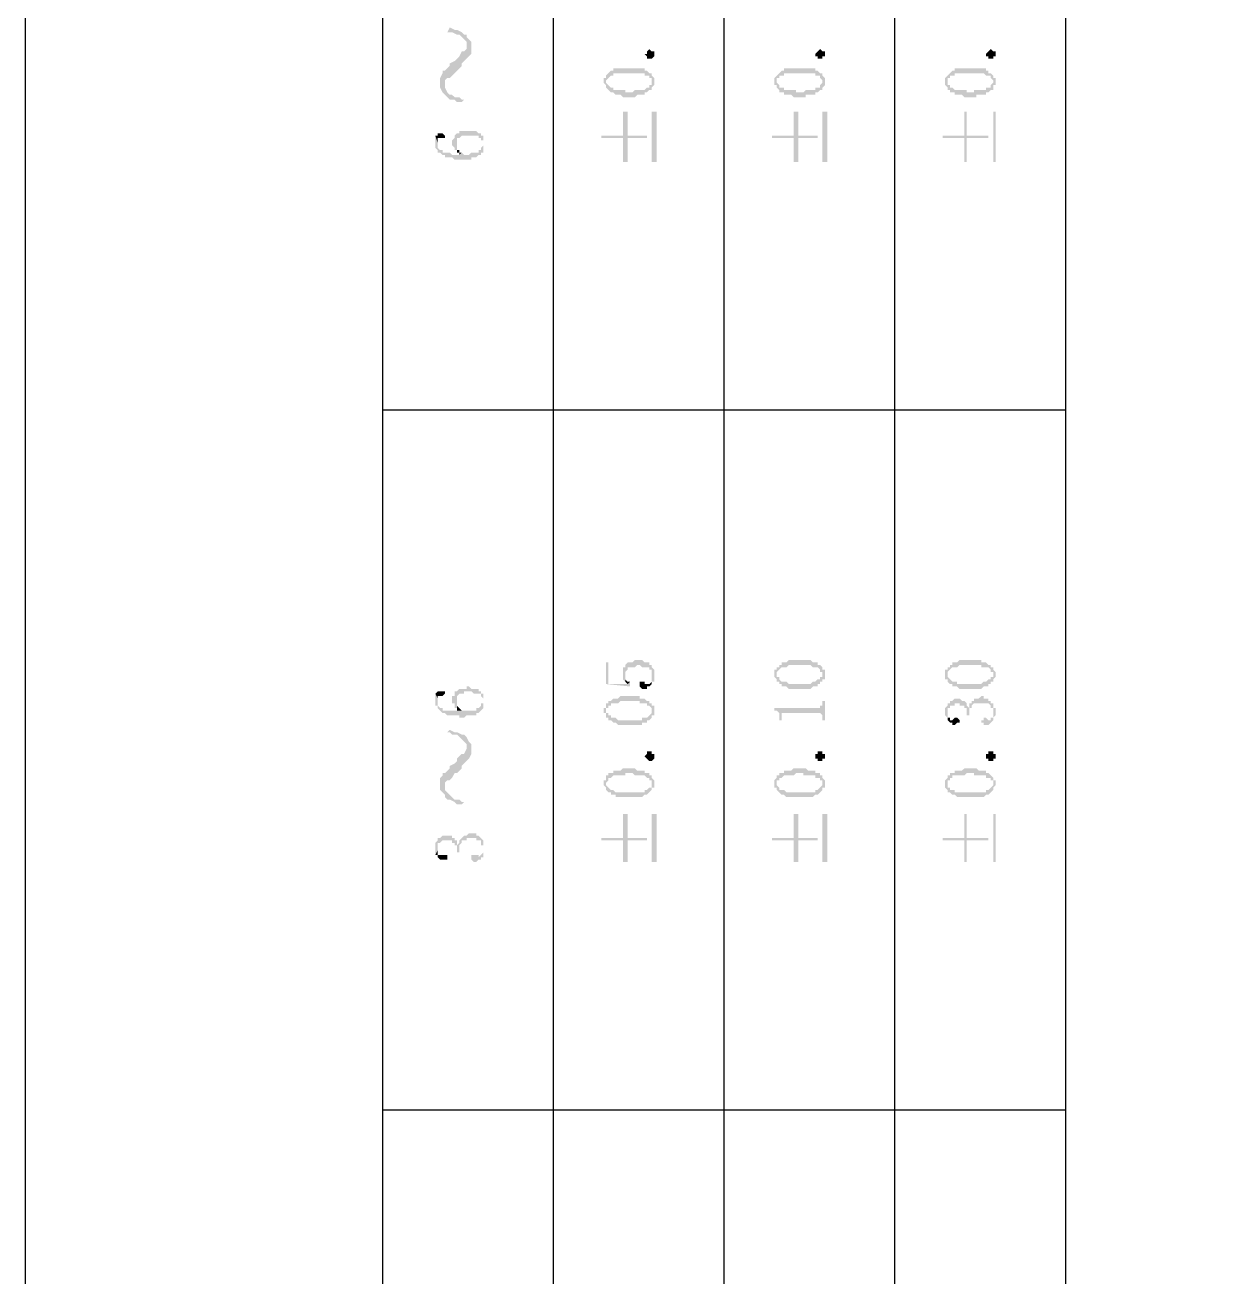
# Model space of a CAD drawing. Header units: inches. Extents: x 3613 to 8393, y -2205 to -794.
# Drawn here: x 3613.22 to 3635.65, y -2155.32 to -2131.83 of the extents above; entities that cross this region are included whole.
import ezdxf

# ---------------------------------------------------------------- set-up
doc = ezdxf.new("R2010")
doc.units = ezdxf.units.IN
doc.header["$MEASUREMENT"] = 0

msp = doc.modelspace()

# ---------------------------------------------------------------- hatches: boundary and pattern name
at = {"transparency": 33554559}
for points in [[(3621.146, -2131.964), (3621.236, -2131.964), (3621.327, -2132.009), (3621.372, -2132.009), (3621.417, -2132.055), (3621.417, -2132.055), (3621.462, -2132.1), (3621.507, -2132.145), (3621.507, -2132.461), (3621.507, -2132.461), (3621.552, -2132.416), (3621.598, -2132.371), (3621.598, -2132.145), (3621.552, -2132.1), (3621.507, -2132.055), (3621.507, -2132.009), (3621.462, -2132.009), (3621.417, -2131.964), (3621.327, -2131.919), (3621.282, -2131.919), (3621.191, -2131.874)], [(3621.011, -2132.912), (3621.011, -2133.002), (3621.056, -2133.093), (3621.101, -2133.138), (3621.101, -2132.957), (3621.101, -2132.867), (3621.146, -2132.822), (3621.191, -2132.822), (3621.236, -2132.777), (3621.282, -2132.732), (3621.327, -2132.686), (3621.372, -2132.641), (3621.417, -2132.596), (3621.417, -2132.551), (3621.462, -2132.506), (3621.507, -2132.461), (3621.507, -2132.235), (3621.507, -2132.28), (3621.462, -2132.325), (3621.417, -2132.325), (3621.372, -2132.416), (3621.327, -2132.461), (3621.327, -2132.461), (3621.282, -2132.506), (3621.191, -2132.551), (3621.191, -2132.596), (3621.146, -2132.641), (3621.101, -2132.686), (3621.056, -2132.686), (3621.056, -2132.732), (3621.011, -2132.822), (3621.011, -2132.867)], [(3625.028, -2132.371), (3625.028, -2132.416), (3625.028, -2132.416), (3624.982, -2132.461), (3624.892, -2132.461), (3624.892, -2132.416), (3624.892, -2132.416), (3624.847, -2132.371), (3624.892, -2132.371), (3624.892, -2132.325), (3624.892, -2132.325), (3624.937, -2132.28), (3624.937, -2132.28), (3624.982, -2132.325), (3625.028, -2132.325), (3625.028, -2132.371)], [(3628.232, -2132.371), (3628.232, -2132.416), (3628.187, -2132.416), (3628.187, -2132.461), (3628.097, -2132.461), (3628.097, -2132.416), (3628.051, -2132.416), (3628.051, -2132.371), (3628.051, -2132.371), (3628.097, -2132.325), (3628.097, -2132.325), (3628.142, -2132.28), (3628.142, -2132.28), (3628.187, -2132.325), (3628.232, -2132.325), (3628.232, -2132.371)], [(3631.436, -2132.371), (3631.436, -2132.416), (3631.391, -2132.416), (3631.391, -2132.461), (3631.301, -2132.461), (3631.301, -2132.416), (3631.256, -2132.416), (3631.256, -2132.371), (3631.256, -2132.371), (3631.301, -2132.325), (3631.301, -2132.325), (3631.346, -2132.28), (3631.346, -2132.28), (3631.391, -2132.325), (3631.436, -2132.325), (3631.436, -2132.371)], [(3624.08, -2132.912), (3624.08, -2132.912), (3624.125, -2132.957), (3624.125, -2133.002), (3624.125, -2132.867), (3624.125, -2132.867), (3624.17, -2132.822), (3624.17, -2132.822), (3624.215, -2132.777), (3624.26, -2132.777), (3624.26, -2132.732), (3624.847, -2132.732), (3624.847, -2132.777), (3624.937, -2132.777), (3624.937, -2132.822), (3624.982, -2132.822), (3624.982, -2132.867), (3624.982, -2132.912), (3624.982, -2132.732), (3624.937, -2132.732), (3624.892, -2132.686), (3624.847, -2132.686), (3624.847, -2132.641), (3624.26, -2132.641), (3624.26, -2132.686), (3624.215, -2132.686), (3624.17, -2132.732), (3624.17, -2132.732), (3624.125, -2132.777), (3624.125, -2132.822), (3624.08, -2132.822), (3624.08, -2132.867)], [(3627.284, -2132.912), (3627.284, -2132.957), (3627.329, -2132.957), (3627.329, -2133.002), (3627.329, -2132.867), (3627.329, -2132.822), (3627.374, -2132.822), (3627.374, -2132.777), (3627.465, -2132.777), (3627.465, -2132.732), (3628.051, -2132.732), (3628.051, -2132.777), (3628.142, -2132.777), (3628.142, -2132.822), (3628.142, -2132.822), (3628.187, -2132.867), (3628.187, -2132.912), (3628.187, -2132.732), (3628.142, -2132.732), (3628.097, -2132.686), (3628.051, -2132.686), (3628.051, -2132.641), (3627.465, -2132.641), (3627.465, -2132.686), (3627.42, -2132.686), (3627.374, -2132.732), (3627.374, -2132.732), (3627.329, -2132.777), (3627.329, -2132.777), (3627.284, -2132.822), (3627.284, -2132.867)], [(3630.489, -2132.912), (3630.489, -2132.957), (3630.489, -2132.957), (3630.534, -2133.002), (3630.534, -2132.867), (3630.534, -2132.822), (3630.579, -2132.822), (3630.579, -2132.777), (3630.669, -2132.777), (3630.669, -2132.732), (3631.211, -2132.732), (3631.256, -2132.777), (3631.346, -2132.777), (3631.346, -2132.822), (3631.346, -2132.822), (3631.391, -2132.867), (3631.391, -2132.912), (3631.391, -2132.777), (3631.346, -2132.732), (3631.301, -2132.732), (3631.301, -2132.686), (3631.256, -2132.686), (3631.256, -2132.641), (3630.669, -2132.641), (3630.669, -2132.686), (3630.624, -2132.686), (3630.579, -2132.732), (3630.579, -2132.732), (3630.534, -2132.777), (3630.534, -2132.777), (3630.489, -2132.822), (3630.489, -2132.867)], [(3624.125, -2133.002), (3624.17, -2133.048), (3624.17, -2133.048), (3624.215, -2133.093), (3624.26, -2133.093), (3624.305, -2133.138), (3624.396, -2133.138), (3624.441, -2133.183), (3624.667, -2133.183), (3624.712, -2133.138), (3624.847, -2133.138), (3624.847, -2133.093), (3624.892, -2133.093), (3624.937, -2133.048), (3624.982, -2133.048), (3624.982, -2133.002), (3624.982, -2133.002), (3625.028, -2132.957), (3625.028, -2132.912), (3625.028, -2132.867), (3625.028, -2132.822), (3625.028, -2132.822), (3624.982, -2132.777), (3624.982, -2132.912), (3624.982, -2132.957), (3624.937, -2132.957), (3624.937, -2133.002), (3624.892, -2133.002), (3624.847, -2133.048), (3624.667, -2133.048), (3624.621, -2133.093), (3624.486, -2133.093), (3624.486, -2133.048), (3624.26, -2133.048), (3624.26, -2133.002), (3624.215, -2133.002), (3624.17, -2132.957), (3624.17, -2132.957), (3624.125, -2132.912), (3624.125, -2132.912)], [(3627.329, -2133.002), (3627.374, -2133.048), (3627.374, -2133.093), (3627.465, -2133.093), (3627.465, -2133.138), (3627.6, -2133.138), (3627.645, -2133.183), (3627.871, -2133.183), (3627.871, -2133.138), (3628.051, -2133.138), (3628.051, -2133.093), (3628.097, -2133.093), (3628.142, -2133.048), (3628.187, -2133.048), (3628.187, -2133.002), (3628.187, -2133.002), (3628.232, -2132.957), (3628.232, -2132.912), (3628.232, -2132.867), (3628.232, -2132.822), (3628.232, -2132.822), (3628.187, -2132.777), (3628.187, -2132.912), (3628.187, -2132.912), (3628.142, -2132.957), (3628.142, -2133.002), (3628.051, -2133.002), (3628.051, -2133.048), (3627.871, -2133.048), (3627.826, -2133.093), (3627.69, -2133.093), (3627.69, -2133.048), (3627.465, -2133.048), (3627.465, -2133.002), (3627.374, -2133.002), (3627.374, -2132.957), (3627.374, -2132.957), (3627.329, -2132.912), (3627.329, -2132.912)], [(3630.534, -2133.002), (3630.534, -2133.048), (3630.579, -2133.048), (3630.579, -2133.093), (3630.669, -2133.093), (3630.669, -2133.138), (3630.804, -2133.138), (3630.85, -2133.183), (3631.075, -2133.183), (3631.075, -2133.138), (3631.256, -2133.138), (3631.256, -2133.093), (3631.301, -2133.093), (3631.346, -2133.048), (3631.391, -2133.048), (3631.391, -2133.002), (3631.391, -2132.957), (3631.436, -2132.957), (3631.436, -2132.912), (3631.436, -2132.867), (3631.436, -2132.822), (3631.391, -2132.822), (3631.391, -2132.777), (3631.391, -2132.912), (3631.391, -2132.912), (3631.346, -2132.957), (3631.346, -2133.002), (3631.256, -2133.002), (3631.256, -2133.048), (3631.03, -2133.048), (3631.03, -2133.093), (3630.895, -2133.093), (3630.895, -2133.048), (3630.669, -2133.048), (3630.624, -2133.002), (3630.579, -2133.002), (3630.579, -2132.957), (3630.534, -2132.957), (3630.534, -2132.912), (3630.534, -2132.912)], [(3621.101, -2133.138), (3621.101, -2133.138), (3621.146, -2133.183), (3621.191, -2133.228), (3621.282, -2133.228), (3621.327, -2133.273), (3621.417, -2133.273), (3621.462, -2133.228), (3621.417, -2133.228), (3621.372, -2133.183), (3621.282, -2133.183), (3621.236, -2133.138), (3621.191, -2133.138), (3621.146, -2133.093), (3621.101, -2133.002), (3621.101, -2132.957)], [(3624.035, -2133.905), (3624.035, -2133.95), (3624.441, -2133.95), (3624.441, -2134.401), (3624.531, -2134.401), (3624.531, -2133.95), (3624.892, -2133.95), (3624.892, -2133.905), (3624.531, -2133.905), (3624.531, -2133.454), (3624.441, -2133.454), (3624.441, -2133.905)], [(3625.073, -2134.401), (3625.073, -2133.454), (3624.982, -2133.454), (3624.982, -2134.401)], [(3627.239, -2133.905), (3627.239, -2133.95), (3627.645, -2133.95), (3627.645, -2134.401), (3627.735, -2134.401), (3627.735, -2133.95), (3628.097, -2133.95), (3628.097, -2133.905), (3627.735, -2133.905), (3627.735, -2133.454), (3627.645, -2133.454), (3627.645, -2133.905)], [(3628.277, -2134.401), (3628.277, -2133.454), (3628.187, -2133.454), (3628.187, -2134.401)], [(3630.443, -2133.905), (3630.443, -2133.95), (3630.85, -2133.95), (3630.85, -2134.401), (3630.895, -2134.401), (3630.895, -2133.95), (3631.301, -2133.95), (3631.301, -2133.905), (3630.895, -2133.905), (3630.895, -2133.454), (3630.85, -2133.454), (3630.85, -2133.905)], [(3631.436, -2134.401), (3631.436, -2133.454), (3631.391, -2133.454), (3631.391, -2134.401)], [(3620.921, -2133.905), (3620.966, -2134.04), (3620.966, -2133.995), (3620.966, -2133.95), (3621.101, -2133.95), (3621.101, -2133.905), (3621.101, -2133.905), (3621.056, -2133.86), (3620.966, -2133.86), (3620.966, -2133.905)], [(3621.236, -2134.04), (3621.236, -2134.086), (3621.282, -2134.131), (3621.282, -2134.176), (3621.327, -2134.176), (3621.327, -2134.04), (3621.327, -2133.995), (3621.327, -2133.95), (3621.372, -2133.95), (3621.417, -2133.905), (3621.733, -2133.905), (3621.733, -2133.95), (3621.778, -2133.95), (3621.778, -2133.995), (3621.823, -2133.995), (3621.823, -2134.04), (3621.823, -2134.176), (3621.823, -2134.131), (3621.823, -2134.04), (3621.823, -2133.95), (3621.823, -2133.905), (3621.778, -2133.905), (3621.778, -2133.86), (3621.733, -2133.86), (3621.688, -2133.815), (3621.372, -2133.815), (3621.372, -2133.86), (3621.327, -2133.86), (3621.282, -2133.905), (3621.282, -2133.95), (3621.282, -2133.95), (3621.236, -2133.995), (3621.236, -2133.995)], [(3620.921, -2133.995), (3620.921, -2134.086), (3620.921, -2134.131), (3620.921, -2134.131), (3620.966, -2134.176), (3620.966, -2134.221), (3621.011, -2134.221), (3621.056, -2134.266), (3621.101, -2134.266), (3621.101, -2134.311), (3621.236, -2134.311), (3621.282, -2134.356), (3621.598, -2134.356), (3621.598, -2134.311), (3621.688, -2134.311), (3621.733, -2134.266), (3621.778, -2134.266), (3621.778, -2134.221), (3621.823, -2134.221), (3621.823, -2134.04), (3621.823, -2134.086), (3621.823, -2134.086), (3621.778, -2134.131), (3621.778, -2134.176), (3621.733, -2134.176), (3621.733, -2134.221), (3621.598, -2134.221), (3621.552, -2134.266), (3621.462, -2134.266), (3621.417, -2134.221), (3621.417, -2134.221), (3621.372, -2134.266), (3621.236, -2134.266), (3621.191, -2134.221), (3621.056, -2134.221), (3621.056, -2134.176), (3621.011, -2134.176), (3620.966, -2134.131), (3620.966, -2134.086), (3620.966, -2134.04), (3620.966, -2134.04), (3620.921, -2133.905), (3620.921, -2133.95)], [(3621.327, -2134.176), (3621.327, -2134.221), (3621.372, -2134.221), (3621.372, -2134.266), (3621.417, -2134.221), (3621.372, -2134.221), (3621.372, -2134.176), (3621.327, -2134.176), (3621.327, -2134.131), (3621.327, -2134.086), (3621.327, -2134.04)], [(3624.125, -2143.789), (3624.125, -2144.195), (3624.576, -2144.24), (3624.576, -2144.195), (3624.576, -2144.15), (3624.531, -2144.195), (3624.17, -2144.195), (3624.17, -2143.789)], [(3624.441, -2143.969), (3624.441, -2144.06), (3624.441, -2144.105), (3624.441, -2144.105), (3624.486, -2144.15), (3624.486, -2144.015), (3624.486, -2143.969), (3624.486, -2143.969), (3624.531, -2143.924), (3624.531, -2143.879), (3624.667, -2143.879), (3624.712, -2143.834), (3624.757, -2143.834), (3624.802, -2143.879), (3624.937, -2143.879), (3624.937, -2143.924), (3624.982, -2143.924), (3624.982, -2143.969), (3624.982, -2144.015), (3624.982, -2144.15), (3625.028, -2144.15), (3625.028, -2144.105), (3625.028, -2144.015), (3625.028, -2143.969), (3625.028, -2143.924), (3624.982, -2143.879), (3624.982, -2143.834), (3624.937, -2143.834), (3624.937, -2143.789), (3624.847, -2143.789), (3624.802, -2143.744), (3624.667, -2143.744), (3624.621, -2143.789), (3624.531, -2143.789), (3624.486, -2143.834), (3624.486, -2143.879), (3624.441, -2143.879), (3624.441, -2143.924)], [(3627.284, -2144.015), (3627.284, -2144.06), (3627.284, -2144.06), (3627.329, -2144.105), (3627.329, -2144.15), (3627.329, -2144.015), (3627.329, -2143.969), (3627.329, -2143.969), (3627.374, -2143.924), (3627.374, -2143.924), (3627.42, -2143.879), (3627.51, -2143.879), (3627.555, -2143.834), (3627.961, -2143.834), (3628.006, -2143.879), (3628.097, -2143.879), (3628.142, -2143.924), (3628.142, -2143.969), (3628.187, -2143.969), (3628.187, -2144.015), (3628.187, -2143.879), (3628.187, -2143.879), (3628.142, -2143.834), (3628.097, -2143.834), (3628.097, -2143.789), (3628.006, -2143.789), (3627.961, -2143.744), (3627.555, -2143.744), (3627.51, -2143.789), (3627.42, -2143.789), (3627.42, -2143.834), (3627.374, -2143.834), (3627.374, -2143.879), (3627.329, -2143.879), (3627.329, -2143.924), (3627.284, -2143.924), (3627.284, -2143.969), (3627.284, -2143.969)], [(3627.329, -2144.15), (3627.374, -2144.15), (3627.374, -2144.195), (3627.42, -2144.195), (3627.42, -2144.24), (3627.51, -2144.24), (3627.555, -2144.285), (3627.961, -2144.285), (3628.006, -2144.24), (3628.097, -2144.24), (3628.097, -2144.195), (3628.142, -2144.195), (3628.142, -2144.15), (3628.187, -2144.15), (3628.187, -2144.105), (3628.232, -2144.105), (3628.232, -2144.06), (3628.232, -2144.015), (3628.232, -2143.969), (3628.232, -2143.924), (3628.187, -2143.924), (3628.187, -2143.879), (3628.187, -2144.015), (3628.187, -2144.06), (3628.142, -2144.06), (3628.142, -2144.105), (3628.097, -2144.105), (3628.051, -2144.15), (3628.006, -2144.15), (3627.961, -2144.195), (3627.555, -2144.195), (3627.51, -2144.15), (3627.42, -2144.15), (3627.374, -2144.105), (3627.374, -2144.06), (3627.329, -2144.06), (3627.329, -2144.015), (3627.329, -2144.015)], [(3630.489, -2144.015), (3630.489, -2144.06), (3630.489, -2144.105), (3630.534, -2144.105), (3630.534, -2144.15), (3630.534, -2144.015), (3630.534, -2143.969), (3630.534, -2143.969), (3630.579, -2143.924), (3630.579, -2143.924), (3630.624, -2143.879), (3630.714, -2143.879), (3630.759, -2143.834), (3631.166, -2143.834), (3631.166, -2143.879), (3631.301, -2143.879), (3631.346, -2143.924), (3631.346, -2143.969), (3631.391, -2143.969), (3631.391, -2144.015), (3631.391, -2143.879), (3631.346, -2143.879), (3631.346, -2143.834), (3631.301, -2143.834), (3631.256, -2143.789), (3631.166, -2143.789), (3631.166, -2143.744), (3630.759, -2143.744), (3630.714, -2143.789), (3630.624, -2143.789), (3630.624, -2143.834), (3630.579, -2143.834), (3630.579, -2143.879), (3630.534, -2143.879), (3630.534, -2143.924), (3630.489, -2143.924), (3630.489, -2143.969), (3630.489, -2143.969)], [(3630.534, -2144.15), (3630.534, -2144.15), (3630.579, -2144.195), (3630.624, -2144.195), (3630.624, -2144.24), (3630.714, -2144.24), (3630.759, -2144.285), (3631.166, -2144.285), (3631.211, -2144.24), (3631.301, -2144.24), (3631.301, -2144.195), (3631.346, -2144.195), (3631.346, -2144.15), (3631.391, -2144.15), (3631.391, -2144.105), (3631.391, -2144.105), (3631.436, -2144.06), (3631.436, -2144.015), (3631.436, -2143.969), (3631.436, -2143.969), (3631.391, -2143.924), (3631.391, -2143.879), (3631.391, -2144.015), (3631.391, -2144.06), (3631.346, -2144.06), (3631.346, -2144.105), (3631.301, -2144.105), (3631.256, -2144.15), (3631.211, -2144.15), (3631.166, -2144.195), (3630.714, -2144.195), (3630.714, -2144.15), (3630.624, -2144.15), (3630.579, -2144.105), (3630.579, -2144.105), (3630.534, -2144.06), (3630.534, -2144.015), (3630.534, -2144.015)], [(3624.486, -2144.15), (3624.486, -2144.15), (3624.531, -2144.195), (3624.531, -2144.195), (3624.576, -2144.15), (3624.531, -2144.15), (3624.486, -2144.105), (3624.486, -2144.06), (3624.486, -2144.015)], [(3624.757, -2144.195), (3624.757, -2144.24), (3624.757, -2144.24), (3624.802, -2144.285), (3624.892, -2144.285), (3624.892, -2144.24), (3624.937, -2144.24), (3624.982, -2144.195), (3624.982, -2144.015), (3624.982, -2144.105), (3624.982, -2144.15), (3624.982, -2144.15), (3624.937, -2144.195), (3624.847, -2144.195), (3624.847, -2144.15), (3624.757, -2144.15)], [(3620.921, -2144.376), (3620.966, -2144.466), (3620.966, -2144.421), (3621.056, -2144.421), (3621.101, -2144.376), (3621.101, -2144.331), (3620.966, -2144.331)], [(3620.921, -2144.466), (3620.921, -2144.511), (3620.921, -2144.556), (3620.921, -2144.601), (3620.966, -2144.601), (3620.966, -2144.646), (3620.966, -2144.646), (3621.011, -2144.692), (3621.011, -2144.692), (3621.056, -2144.737), (3621.101, -2144.737), (3621.146, -2144.782), (3621.372, -2144.782), (3621.372, -2144.827), (3621.462, -2144.827), (3621.507, -2144.782), (3621.688, -2144.782), (3621.688, -2144.737), (3621.733, -2144.737), (3621.778, -2144.692), (3621.778, -2144.692), (3621.823, -2144.646), (3621.823, -2144.511), (3621.823, -2144.556), (3621.778, -2144.556), (3621.778, -2144.601), (3621.778, -2144.601), (3621.733, -2144.646), (3621.688, -2144.646), (3621.688, -2144.692), (3621.056, -2144.692), (3621.056, -2144.646), (3621.011, -2144.646), (3620.966, -2144.601), (3620.966, -2144.556), (3620.966, -2144.466), (3620.921, -2144.376)], [(3621.236, -2144.511), (3621.236, -2144.556), (3621.282, -2144.556), (3621.282, -2144.601), (3621.282, -2144.646), (3621.327, -2144.646), (3621.327, -2144.466), (3621.327, -2144.421), (3621.327, -2144.421), (3621.372, -2144.376), (3621.462, -2144.376), (3621.462, -2144.331), (3621.598, -2144.331), (3621.643, -2144.376), (3621.778, -2144.376), (3621.778, -2144.421), (3621.778, -2144.421), (3621.823, -2144.466), (3621.823, -2144.646), (3621.823, -2144.601), (3621.823, -2144.556), (3621.823, -2144.511), (3621.823, -2144.466), (3621.823, -2144.421), (3621.823, -2144.376), (3621.778, -2144.376), (3621.778, -2144.331), (3621.733, -2144.331), (3621.733, -2144.285), (3621.598, -2144.285), (3621.552, -2144.24), (3621.507, -2144.24), (3621.507, -2144.285), (3621.372, -2144.285), (3621.327, -2144.331), (3621.282, -2144.331), (3621.282, -2144.376), (3621.282, -2144.421), (3621.236, -2144.421), (3621.236, -2144.466)], [(3624.08, -2144.692), (3624.08, -2144.737), (3624.125, -2144.737), (3624.125, -2144.782), (3624.125, -2144.827), (3624.125, -2144.692), (3624.125, -2144.646), (3624.17, -2144.646), (3624.17, -2144.601), (3624.215, -2144.601), (3624.215, -2144.556), (3624.351, -2144.556), (3624.396, -2144.511), (3624.757, -2144.511), (3624.757, -2144.556), (3624.892, -2144.556), (3624.892, -2144.601), (3624.937, -2144.601), (3624.982, -2144.646), (3624.982, -2144.692), (3624.982, -2144.556), (3624.937, -2144.556), (3624.937, -2144.511), (3624.892, -2144.511), (3624.847, -2144.466), (3624.757, -2144.466), (3624.757, -2144.421), (3624.396, -2144.421), (3624.351, -2144.466), (3624.26, -2144.466), (3624.215, -2144.511), (3624.17, -2144.511), (3624.17, -2144.556), (3624.125, -2144.556), (3624.125, -2144.601), (3624.125, -2144.646), (3624.08, -2144.646)], [(3630.489, -2144.692), (3630.489, -2144.737), (3630.489, -2144.782), (3630.489, -2144.782), (3630.534, -2144.827), (3630.534, -2144.737), (3630.534, -2144.692), (3630.534, -2144.646), (3630.579, -2144.646), (3630.579, -2144.601), (3630.669, -2144.601), (3630.669, -2144.556), (3630.759, -2144.556), (3630.759, -2144.601), (3630.85, -2144.601), (3630.85, -2144.646), (3630.895, -2144.646), (3630.895, -2144.737), (3630.895, -2144.782), (3630.94, -2144.782), (3630.94, -2144.737), (3630.94, -2144.646), (3630.985, -2144.646), (3630.985, -2144.601), (3630.985, -2144.601), (3631.03, -2144.556), (3631.301, -2144.556), (3631.346, -2144.601), (3631.346, -2144.646), (3631.391, -2144.646), (3631.391, -2144.692), (3631.391, -2144.737), (3631.391, -2144.556), (3631.346, -2144.556), (3631.346, -2144.511), (3631.301, -2144.511), (3631.301, -2144.466), (3631.211, -2144.466), (3631.211, -2144.421), (3631.166, -2144.421), (3631.12, -2144.466), (3631.03, -2144.466), (3631.03, -2144.511), (3630.985, -2144.511), (3630.985, -2144.556), (3630.94, -2144.556), (3630.94, -2144.601), (3630.94, -2144.646), (3630.895, -2144.601), (3630.895, -2144.556), (3630.895, -2144.556), (3630.85, -2144.511), (3630.804, -2144.511), (3630.759, -2144.466), (3630.669, -2144.466), (3630.624, -2144.511), (3630.579, -2144.511), (3630.579, -2144.556), (3630.534, -2144.556), (3630.534, -2144.601), (3630.534, -2144.601), (3630.489, -2144.646)], [(3621.327, -2144.646), (3621.327, -2144.692), (3621.417, -2144.692), (3621.372, -2144.646), (3621.372, -2144.646), (3621.327, -2144.601), (3621.327, -2144.511), (3621.327, -2144.511)], [(3624.125, -2144.827), (3624.17, -2144.827), (3624.17, -2144.872), (3624.215, -2144.872), (3624.26, -2144.917), (3624.305, -2144.917), (3624.351, -2144.962), (3624.802, -2144.962), (3624.802, -2144.917), (3624.892, -2144.917), (3624.892, -2144.872), (3624.937, -2144.872), (3624.982, -2144.827), (3624.982, -2144.782), (3625.028, -2144.782), (3625.028, -2144.737), (3625.028, -2144.692), (3625.028, -2144.646), (3625.028, -2144.601), (3624.982, -2144.601), (3624.982, -2144.556), (3624.982, -2144.737), (3624.982, -2144.737), (3624.937, -2144.782), (3624.937, -2144.782), (3624.892, -2144.827), (3624.802, -2144.827), (3624.802, -2144.872), (3624.351, -2144.872), (3624.305, -2144.827), (3624.215, -2144.827), (3624.215, -2144.782), (3624.17, -2144.782), (3624.17, -2144.737), (3624.125, -2144.737), (3624.125, -2144.692)], [(3627.284, -2144.646), (3627.284, -2144.692), (3627.329, -2144.692), (3627.374, -2144.737), (3627.374, -2144.827), (3627.374, -2144.872), (3627.42, -2144.872), (3627.42, -2144.782), (3627.42, -2144.737), (3628.142, -2144.737), (3628.187, -2144.782), (3628.187, -2144.872), (3628.232, -2144.872), (3628.232, -2144.511), (3628.187, -2144.511), (3628.187, -2144.556), (3628.187, -2144.601), (3628.142, -2144.601), (3628.142, -2144.646), (3628.097, -2144.646)], [(3631.166, -2144.917), (3631.211, -2144.917), (3631.211, -2144.962), (3631.301, -2144.962), (3631.346, -2144.917), (3631.346, -2144.917), (3631.391, -2144.872), (3631.391, -2144.827), (3631.391, -2144.827), (3631.436, -2144.782), (3631.436, -2144.737), (3631.436, -2144.692), (3631.436, -2144.646), (3631.391, -2144.646), (3631.391, -2144.556), (3631.391, -2144.737), (3631.391, -2144.782), (3631.391, -2144.827), (3631.346, -2144.827), (3631.346, -2144.872), (3631.301, -2144.872), (3631.256, -2144.827), (3631.211, -2144.827), (3631.211, -2144.872), (3631.166, -2144.872)], [(3630.534, -2144.827), (3630.534, -2144.872), (3630.534, -2144.872), (3630.579, -2144.917), (3630.624, -2144.917), (3630.624, -2144.962), (3630.669, -2144.962), (3630.714, -2144.917), (3630.759, -2144.917), (3630.759, -2144.872), (3630.759, -2144.872), (3630.714, -2144.827), (3630.669, -2144.827), (3630.624, -2144.872), (3630.579, -2144.872), (3630.579, -2144.827), (3630.534, -2144.827), (3630.534, -2144.737), (3630.534, -2144.737)], [(3621.146, -2145.098), (3621.191, -2145.098), (3621.236, -2145.143), (3621.327, -2145.143), (3621.372, -2145.188), (3621.417, -2145.233), (3621.417, -2145.233), (3621.462, -2145.278), (3621.507, -2145.323), (3621.507, -2145.639), (3621.507, -2145.639), (3621.552, -2145.594), (3621.598, -2145.504), (3621.598, -2145.323), (3621.552, -2145.278), (3621.507, -2145.188), (3621.507, -2145.188), (3621.462, -2145.143), (3621.417, -2145.143), (3621.327, -2145.098), (3621.282, -2145.098), (3621.191, -2145.053)], [(3621.011, -2146.091), (3621.011, -2146.181), (3621.056, -2146.226), (3621.101, -2146.271), (3621.101, -2146.046), (3621.146, -2146), (3621.191, -2146), (3621.236, -2145.955), (3621.282, -2145.865), (3621.327, -2145.865), (3621.372, -2145.82), (3621.417, -2145.775), (3621.417, -2145.73), (3621.462, -2145.685), (3621.507, -2145.639), (3621.507, -2145.369), (3621.507, -2145.414), (3621.462, -2145.504), (3621.417, -2145.504), (3621.372, -2145.549), (3621.327, -2145.594), (3621.327, -2145.639), (3621.282, -2145.685), (3621.191, -2145.73), (3621.191, -2145.775), (3621.146, -2145.82), (3621.101, -2145.865), (3621.056, -2145.865), (3621.056, -2145.91), (3621.011, -2145.955), (3621.011, -2146.046)], [(3625.028, -2145.549), (3625.028, -2145.594), (3625.028, -2145.594), (3624.982, -2145.639), (3624.937, -2145.639), (3624.892, -2145.594), (3624.892, -2145.594), (3624.847, -2145.549), (3624.847, -2145.549), (3624.892, -2145.504), (3624.892, -2145.459), (3624.982, -2145.459), (3624.982, -2145.504), (3625.028, -2145.504), (3625.028, -2145.549)], [(3628.232, -2145.549), (3628.232, -2145.594), (3628.187, -2145.594), (3628.187, -2145.639), (3628.097, -2145.639), (3628.097, -2145.594), (3628.051, -2145.594), (3628.051, -2145.549), (3628.051, -2145.504), (3628.097, -2145.504), (3628.097, -2145.459), (3628.187, -2145.459), (3628.187, -2145.504), (3628.232, -2145.504), (3628.232, -2145.549)], [(3631.436, -2145.549), (3631.436, -2145.594), (3631.391, -2145.594), (3631.391, -2145.639), (3631.301, -2145.639), (3631.301, -2145.594), (3631.256, -2145.594), (3631.256, -2145.549), (3631.256, -2145.504), (3631.301, -2145.504), (3631.301, -2145.459), (3631.391, -2145.459), (3631.391, -2145.504), (3631.436, -2145.504), (3631.436, -2145.549)], [(3624.08, -2146.046), (3624.08, -2146.091), (3624.08, -2146.091), (3624.125, -2146.136), (3624.125, -2146.181), (3624.125, -2146.046), (3624.125, -2146.046), (3624.17, -2146), (3624.17, -2145.955), (3624.215, -2145.955), (3624.26, -2145.91), (3624.486, -2145.91), (3624.486, -2145.865), (3624.621, -2145.865), (3624.667, -2145.91), (3624.847, -2145.91), (3624.892, -2145.955), (3624.937, -2145.955), (3624.937, -2146), (3624.982, -2146), (3624.982, -2146.046), (3624.982, -2145.91), (3624.937, -2145.91), (3624.937, -2145.865), (3624.847, -2145.865), (3624.847, -2145.82), (3624.712, -2145.82), (3624.667, -2145.775), (3624.441, -2145.775), (3624.396, -2145.82), (3624.26, -2145.82), (3624.26, -2145.865), (3624.17, -2145.865), (3624.17, -2145.91), (3624.125, -2145.91), (3624.125, -2145.955), (3624.125, -2146), (3624.08, -2146)], [(3627.284, -2146.046), (3627.284, -2146.091), (3627.284, -2146.136), (3627.329, -2146.136), (3627.329, -2146.181), (3627.329, -2146.046), (3627.329, -2146), (3627.374, -2146), (3627.374, -2145.955), (3627.42, -2145.955), (3627.465, -2145.91), (3627.645, -2145.91), (3627.69, -2145.865), (3627.826, -2145.865), (3627.826, -2145.91), (3628.051, -2145.91), (3628.051, -2145.955), (3628.142, -2145.955), (3628.142, -2146), (3628.187, -2146), (3628.187, -2146.046), (3628.187, -2145.91), (3628.142, -2145.91), (3628.142, -2145.865), (3628.051, -2145.865), (3628.051, -2145.82), (3627.916, -2145.82), (3627.871, -2145.775), (3627.645, -2145.775), (3627.6, -2145.82), (3627.465, -2145.82), (3627.465, -2145.865), (3627.374, -2145.865), (3627.374, -2145.91), (3627.329, -2145.91), (3627.329, -2145.955), (3627.329, -2145.955), (3627.284, -2146)], [(3630.489, -2146.046), (3630.489, -2146.091), (3630.489, -2146.136), (3630.489, -2146.136), (3630.534, -2146.181), (3630.534, -2146.046), (3630.534, -2146), (3630.579, -2146), (3630.579, -2145.955), (3630.624, -2145.955), (3630.624, -2145.91), (3630.85, -2145.91), (3630.895, -2145.865), (3631.03, -2145.865), (3631.03, -2145.91), (3631.256, -2145.91), (3631.256, -2145.955), (3631.346, -2145.955), (3631.346, -2146), (3631.391, -2146), (3631.391, -2146.046), (3631.391, -2145.955), (3631.346, -2145.91), (3631.346, -2145.91), (3631.301, -2145.865), (3631.256, -2145.865), (3631.256, -2145.82), (3631.12, -2145.82), (3631.075, -2145.775), (3630.85, -2145.775), (3630.804, -2145.82), (3630.669, -2145.82), (3630.669, -2145.865), (3630.579, -2145.865), (3630.579, -2145.91), (3630.534, -2145.91), (3630.534, -2145.955), (3630.534, -2145.955), (3630.489, -2146)], [(3624.125, -2146.181), (3624.17, -2146.226), (3624.215, -2146.226), (3624.215, -2146.271), (3624.305, -2146.271), (3624.305, -2146.316), (3624.802, -2146.316), (3624.847, -2146.271), (3624.892, -2146.271), (3624.937, -2146.226), (3624.937, -2146.226), (3624.982, -2146.181), (3624.982, -2146.136), (3625.028, -2146.136), (3625.028, -2146.091), (3625.028, -2146.046), (3625.028, -2146), (3625.028, -2146), (3624.982, -2145.955), (3624.982, -2146.091), (3624.982, -2146.136), (3624.937, -2146.136), (3624.892, -2146.181), (3624.847, -2146.181), (3624.847, -2146.226), (3624.305, -2146.226), (3624.26, -2146.181), (3624.215, -2146.181), (3624.17, -2146.136), (3624.17, -2146.136), (3624.125, -2146.091), (3624.125, -2146.046)], [(3627.329, -2146.181), (3627.374, -2146.226), (3627.374, -2146.226), (3627.42, -2146.271), (3627.465, -2146.271), (3627.51, -2146.316), (3628.006, -2146.316), (3628.051, -2146.271), (3628.097, -2146.271), (3628.142, -2146.226), (3628.142, -2146.226), (3628.187, -2146.181), (3628.187, -2146.136), (3628.232, -2146.136), (3628.232, -2146.091), (3628.232, -2146.046), (3628.232, -2146), (3628.232, -2146), (3628.187, -2145.955), (3628.187, -2146.091), (3628.187, -2146.091), (3628.142, -2146.136), (3628.142, -2146.136), (3628.097, -2146.181), (3628.051, -2146.181), (3628.051, -2146.226), (3627.51, -2146.226), (3627.465, -2146.181), (3627.374, -2146.181), (3627.374, -2146.136), (3627.374, -2146.136), (3627.329, -2146.091), (3627.329, -2146.046)], [(3630.534, -2146.181), (3630.534, -2146.226), (3630.579, -2146.226), (3630.624, -2146.271), (3630.669, -2146.271), (3630.714, -2146.316), (3631.211, -2146.316), (3631.256, -2146.271), (3631.301, -2146.271), (3631.346, -2146.226), (3631.346, -2146.226), (3631.391, -2146.181), (3631.391, -2146.136), (3631.391, -2146.136), (3631.436, -2146.091), (3631.436, -2146.046), (3631.436, -2146), (3631.391, -2146), (3631.391, -2145.955), (3631.391, -2146.091), (3631.391, -2146.091), (3631.346, -2146.136), (3631.346, -2146.136), (3631.301, -2146.181), (3631.256, -2146.181), (3631.256, -2146.226), (3630.669, -2146.226), (3630.669, -2146.181), (3630.579, -2146.181), (3630.579, -2146.136), (3630.534, -2146.136), (3630.534, -2146.091), (3630.534, -2146.046)], [(3621.101, -2146.271), (3621.101, -2146.316), (3621.146, -2146.362), (3621.191, -2146.362), (3621.282, -2146.407), (3621.327, -2146.452), (3621.417, -2146.452), (3621.462, -2146.407), (3621.417, -2146.407), (3621.372, -2146.362), (3621.282, -2146.362), (3621.236, -2146.316), (3621.191, -2146.271), (3621.191, -2146.271), (3621.146, -2146.226), (3621.101, -2146.181), (3621.101, -2146.136)], [(3624.035, -2147.084), (3624.035, -2147.129), (3624.441, -2147.129), (3624.441, -2147.535), (3624.531, -2147.535), (3624.531, -2147.129), (3624.892, -2147.129), (3624.892, -2147.084), (3624.531, -2147.084), (3624.531, -2146.632), (3624.441, -2146.632), (3624.441, -2147.084)], [(3625.073, -2147.535), (3625.073, -2146.632), (3624.982, -2146.632), (3624.982, -2147.535)], [(3627.239, -2147.084), (3627.239, -2147.129), (3627.645, -2147.129), (3627.645, -2147.535), (3627.735, -2147.535), (3627.735, -2147.129), (3628.097, -2147.129), (3628.097, -2147.084), (3627.735, -2147.084), (3627.735, -2146.632), (3627.645, -2146.632), (3627.645, -2147.084)], [(3628.277, -2147.535), (3628.277, -2146.632), (3628.187, -2146.632), (3628.187, -2147.535)], [(3630.443, -2147.084), (3630.443, -2147.129), (3630.85, -2147.129), (3630.85, -2147.535), (3630.895, -2147.535), (3630.895, -2147.129), (3631.301, -2147.129), (3631.301, -2147.084), (3630.895, -2147.084), (3630.895, -2146.632), (3630.85, -2146.632), (3630.85, -2147.084)], [(3631.436, -2147.535), (3631.436, -2146.632), (3631.391, -2146.632), (3631.391, -2147.535)], [(3620.921, -2147.264), (3620.921, -2147.354), (3620.921, -2147.4), (3620.966, -2147.309), (3620.966, -2147.264), (3620.966, -2147.219), (3620.966, -2147.174), (3621.011, -2147.174), (3621.056, -2147.129), (3621.236, -2147.129), (3621.236, -2147.174), (3621.282, -2147.174), (3621.282, -2147.219), (3621.327, -2147.219), (3621.327, -2147.264), (3621.327, -2147.354), (3621.372, -2147.354), (3621.372, -2147.264), (3621.372, -2147.219), (3621.372, -2147.219), (3621.417, -2147.174), (3621.417, -2147.129), (3621.507, -2147.129), (3621.507, -2147.084), (3621.688, -2147.084), (3621.688, -2147.129), (3621.778, -2147.129), (3621.778, -2147.174), (3621.778, -2147.219), (3621.823, -2147.219), (3621.823, -2147.309), (3621.823, -2147.129), (3621.823, -2147.129), (3621.778, -2147.084), (3621.778, -2147.084), (3621.733, -2147.038), (3621.688, -2147.038), (3621.688, -2146.993), (3621.552, -2146.993), (3621.507, -2147.038), (3621.462, -2147.038), (3621.417, -2147.084), (3621.417, -2147.084), (3621.372, -2147.129), (3621.372, -2147.174), (3621.327, -2147.219), (3621.327, -2147.174), (3621.327, -2147.129), (3621.282, -2147.129), (3621.282, -2147.084), (3621.236, -2147.084), (3621.236, -2147.038), (3621.056, -2147.038), (3621.011, -2147.084), (3620.966, -2147.084), (3620.966, -2147.129), (3620.966, -2147.129), (3620.921, -2147.174)], [(3621.598, -2147.445), (3621.598, -2147.49), (3621.598, -2147.49), (3621.643, -2147.535), (3621.688, -2147.535), (3621.733, -2147.49), (3621.778, -2147.49), (3621.778, -2147.445), (3621.823, -2147.445), (3621.823, -2147.4), (3621.823, -2147.354), (3621.823, -2147.264), (3621.823, -2147.219), (3621.823, -2147.174), (3621.823, -2147.129), (3621.823, -2147.309), (3621.823, -2147.354), (3621.778, -2147.4), (3621.778, -2147.4), (3621.733, -2147.445), (3621.733, -2147.4), (3621.598, -2147.4)], [(3620.921, -2147.4), (3620.966, -2147.4), (3620.966, -2147.445), (3620.966, -2147.445), (3621.011, -2147.49), (3621.146, -2147.49), (3621.146, -2147.445), (3621.146, -2147.4), (3620.966, -2147.4), (3620.966, -2147.354), (3620.966, -2147.309), (3620.966, -2147.309)]]:
    msp.add_hatch(color=256, dxfattribs=at).paths.add_polyline_path(points)

# ---------------------------------------------------------------- linework, layer by layer
msp.add_line((3619.928, -1913.853), (3619.928, -2200.594))
msp.add_lwpolyline([(4033.221, -2204.853), (4033.221, -1907.853), (3613.221, -1907.853), (3613.221, -2204.853)], close=True)
for points in [[(3632.745, -1913.853), (3632.745, -2200.594)], [(3623.132, -2086.245), (3623.132, -2179.263)], [(3626.336, -2086.245), (3626.336, -2179.263)], [(3629.541, -2086.245), (3629.541, -2179.263)], [(3619.928, -2139.05), (3632.745, -2139.05)], [(3619.928, -2152.184), (3632.745, -2152.184)]]:
    msp.add_lwpolyline(points)

doc.saveas('drawing.dxf')
